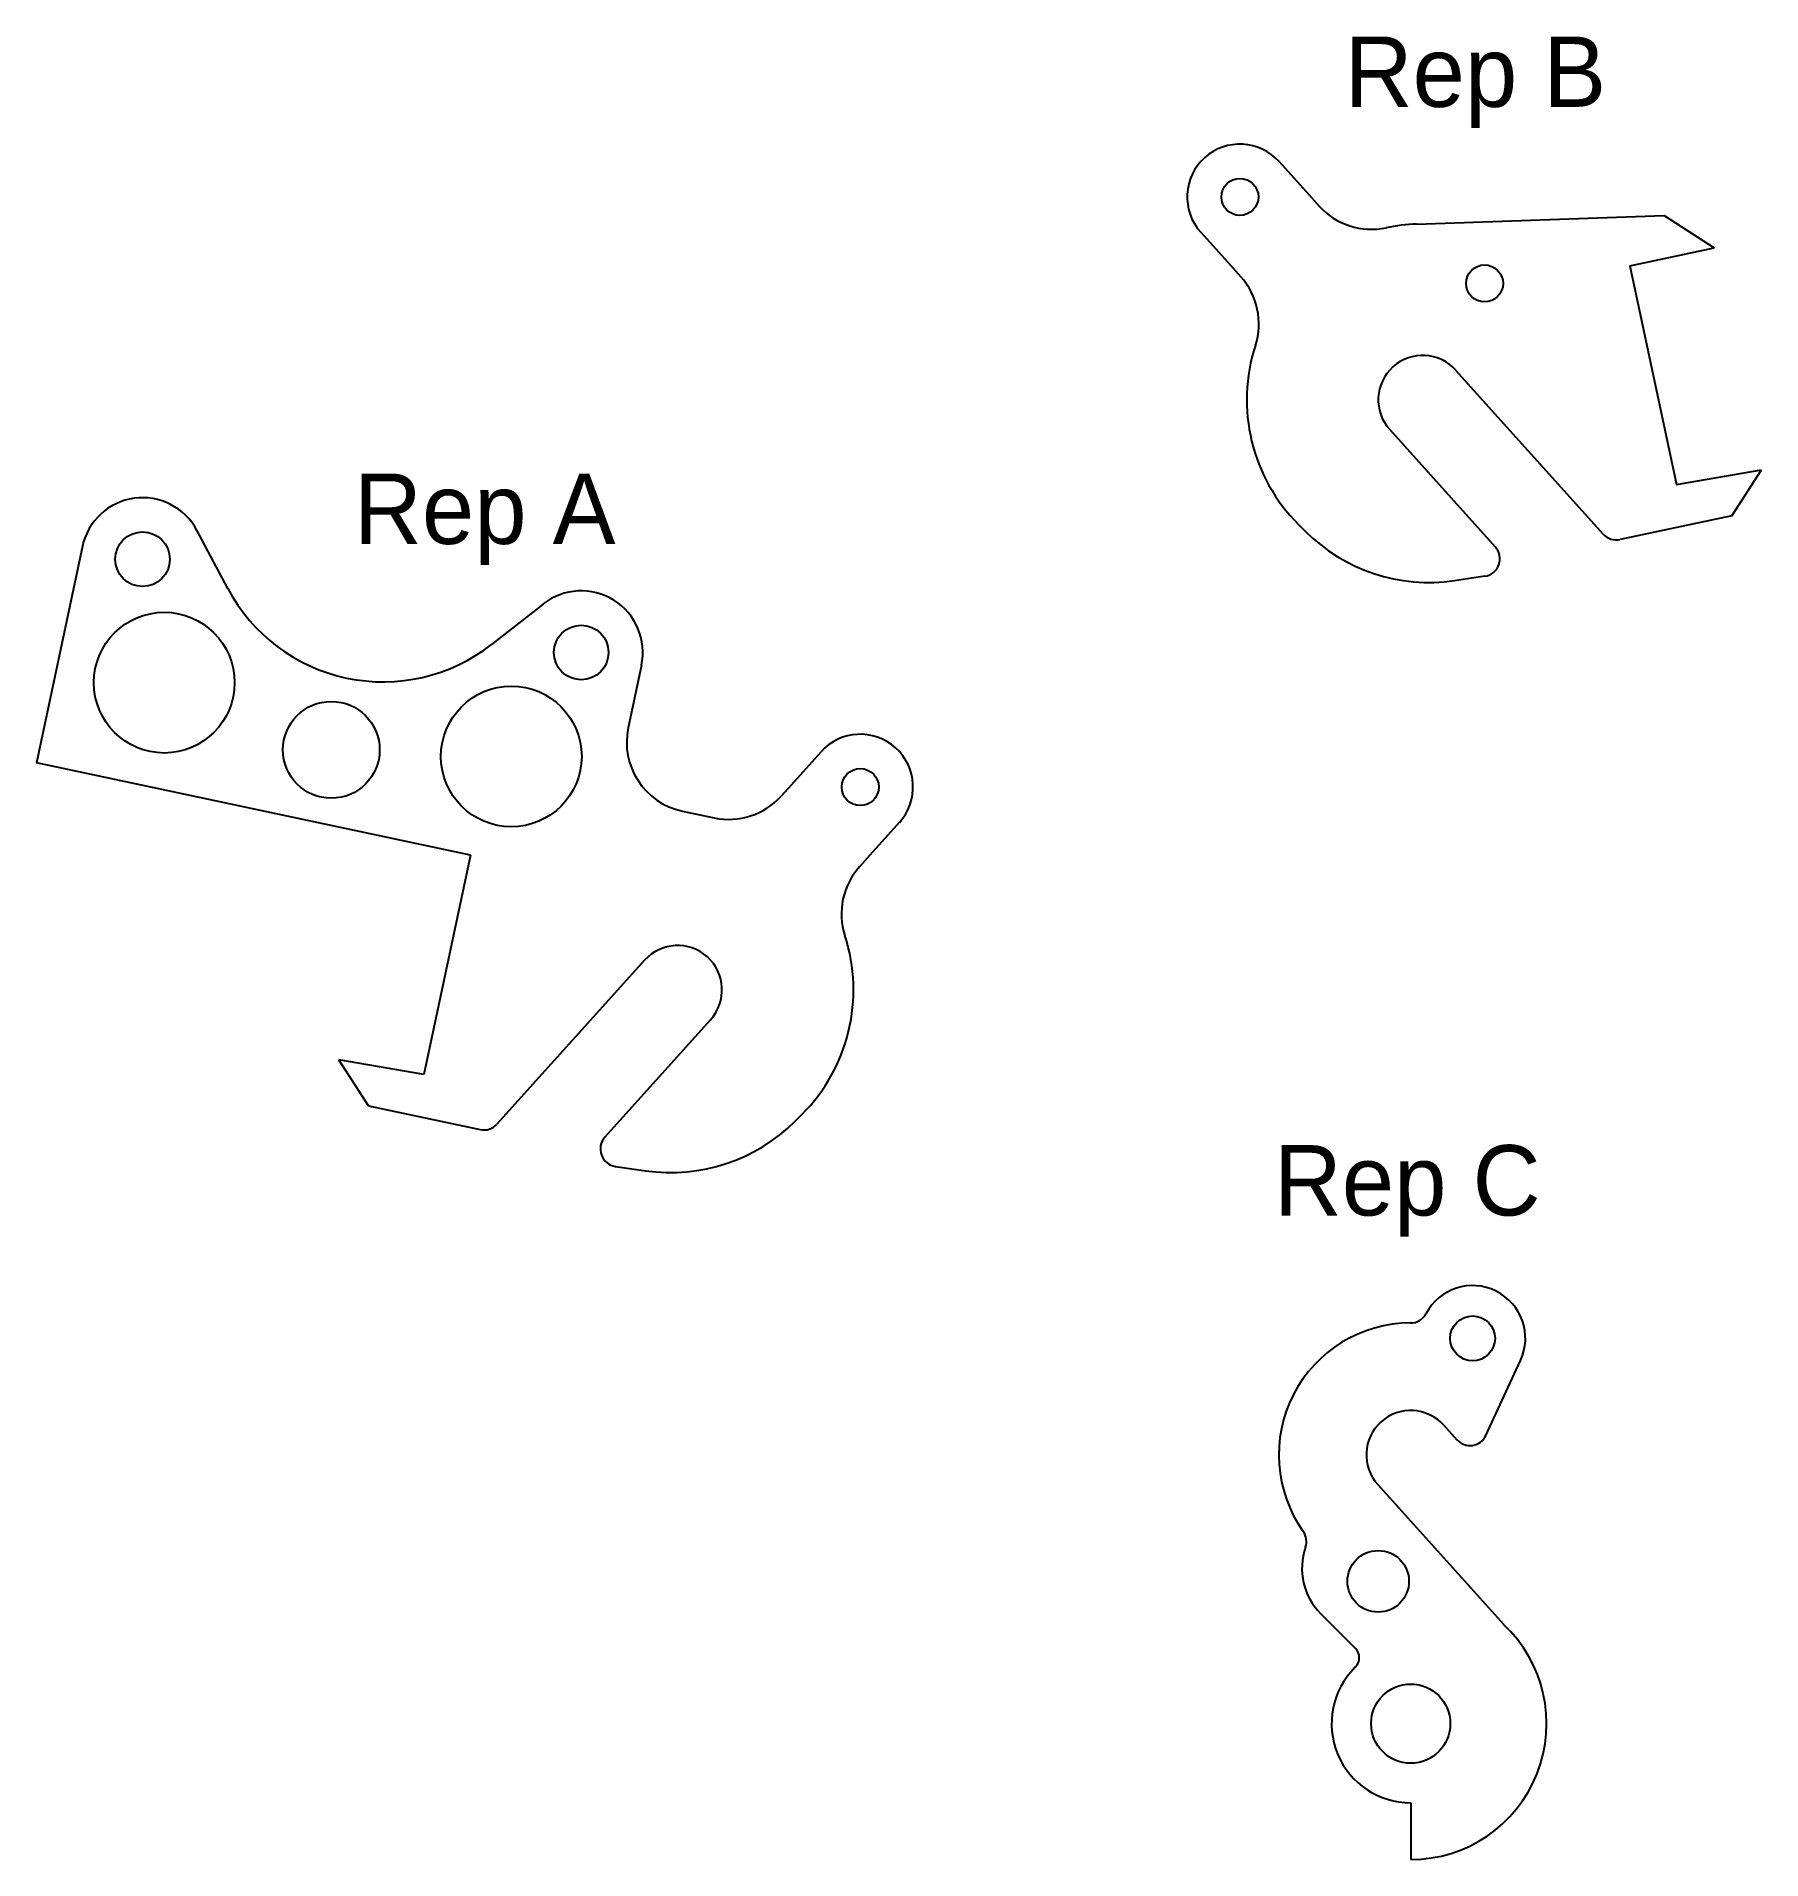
# Model space of a CAD drawing. Extents: x -2 to 194, y -99 to 108.
import ezdxf

# ---------------------------------------------------------------- set-up
doc = ezdxf.new("R2010")
doc.units = 0
doc.header["$MEASUREMENT"] = 0
doc.layers.get('0').update_dxf_attribs({"color": 2, "linetype": 'CONTINUOUS'})

msp = doc.modelspace()

# ---------------------------------------------------------------- linework, layer by layer
for p, q in [((139.33, 94.18), (142.71, 90.43)), ((142.71, 90.43), (143.88, 89.12)), ((154.95, 87.08), (183.12, 88.06)), ((183.12, 88.06), (188.81, 84.36)), ((130.41, 86.15), (133.79, 82.4)), ((179.22, 82.33), (188.81, 84.36)), ((133.79, 82.4), (134.96, 81.09)), ((179.22, 82.33), (184.51, 57.48)), ((159.4, 70.47), (176.18, 51.83)), ((184.51, 57.48), (194.18, 59.13)), ((190.79, 53.91), (194.18, 59.13)), ((190.79, 53.91), (178.09, 51.21)), ((19.79, 45.64), (16.27, 52.26)), ((3.25, 50.46), (-1.98, 25.81)), ((162.73, 47.03), (159.28, 46.53)), ((55.66, 43.88), (49.76, 39.27)), ((66.82, 36.91), (65.31, 29.82)), ((83.87, 23.34), (87.24, 27.09)), ((47.37, 15.32), (-1.98, 25.81)), ((83.87, 23.34), (82.69, 22.04)), ((71.47, 20.33), (75.09, 19.56)), ((96.16, 19.06), (92.78, 15.31)), ((47.37, 15.32), (42.07, -9.61)), ((92.78, 15.31), (91.61, 14.01)), ((67.17, 3.38), (50.39, -15.26)), ((42.07, -9.61), (32.39, -7.96)), ((35.78, -13.18), (32.39, -7.96)), ((35.78, -13.18), (48.49, -15.88)), ((63.85, -20.06), (67.3, -20.56)), ((162.84, -50.64), (166.78, -42.13)), ((158.04, -49.48), (159.54, -51.14)), ((164.87, -72.15), (150.54, -56.23)), ((148, -74.85), (144.07, -70.92)), ((148.03, -76.94), (147.93, -77.05)), ((154.29, -92.41), (154.29, -98.86))]:
    msp.add_line(p, q)
at = {"extrusion": (0, 0, -1)}
for p, q in [((163.93, 50.35), (151.9, 63.71)), ((142.27, 52.18), (141.51, 52.95)), ((62.65, -16.74), (74.68, -3.38)), ((84.31, -14.91), (85.07, -14.14))]:
    msp.add_line(p, q, dxfattribs=at)
for centre, radius in [((134.87, 90.16), 2.1), ((162.69, 80.33), 2.1), ((10.09, 48.97), 3.1), ((12.55, 34.94), 8), ((59.97, 38.37), 3.1), ((52.02, 26.55), 8), ((31.55, 27.3), 5.5), ((91.7, 23.07), 2.1), ((161.33, -39.61), 2.55), ((150.59, -67.23), 3.5), ((154.29, -83.41), 4.5)]:
    msp.add_circle(centre, radius)
for centre, radius, start, end in [((134.87, 90.16), 6, 42, 222), ((149.83, 94.48), 8, 222, 282), ((155.65, 67.09), 20, 91.9986, 102.0064), ((129.02, 75.74), 8, 342, 42), ((155.65, 67.09), 20, 162, 225), ((155.65, 67.09), 5.05, 42, 222), ((10.09, 48.97), 7, 28, 167.7361), ((156.41, 66.33), 20, 225, 278.2328), ((177.67, 53.17), 2, 222, 282), ((162.44, 49.01), 2, 278.2328, 42), ((37.44, 55.03), 20, 208, 308), ((59.97, 38.37), 7, 348, 128), ((73.14, 28.16), 8, 168, 258), ((91.7, 23.07), 6, 318, 138), ((76.75, 27.39), 8, 258, 318), ((70.93, 0), 20, 78, 78), ((97.56, 8.65), 8, 138, 198), ((70.93, 0), 5.05, 318, 138), ((70.93, 0), 20, 315, 18), ((48.9, -13.92), 2, 258, 318), ((70.16, -0.76), 20, 261.7672, 315), ((64.14, -18.08), 2, 138, 261.7672), ((161.33, -39.61), 6, 335.1917, 152), ((154.27, -35.86), 2, 270.0725, 332), ((154.29, -52.86), 15, 90.0725, 215.4133), ((154.29, -52.86), 5.05, 42, 222), ((161.03, -49.8), 2, 222, 335.1917), ((140.44, -62.71), 2, 341.0026, 35.4133), ((149.25, -65.74), 7.33, 161.0026, 225), ((154.29, -83.41), 15.45, 270, 46.9144), ((146.94, -75.91), 1.5, 316.5759, 45), ((154.29, -83.41), 9, 135, 270)]:
    msp.add_arc(centre, radius, start, end)

# ---------------------------------------------------------------- texts
for s, p in [('Rep B', (146.78, 100.4)), ('Rep A', (34.13, 50.71)), ('Rep C', (138.73, -25.64))]:
    msp.add_text(s, height=8).set_placement(p)

doc.saveas('drawing.dxf')
